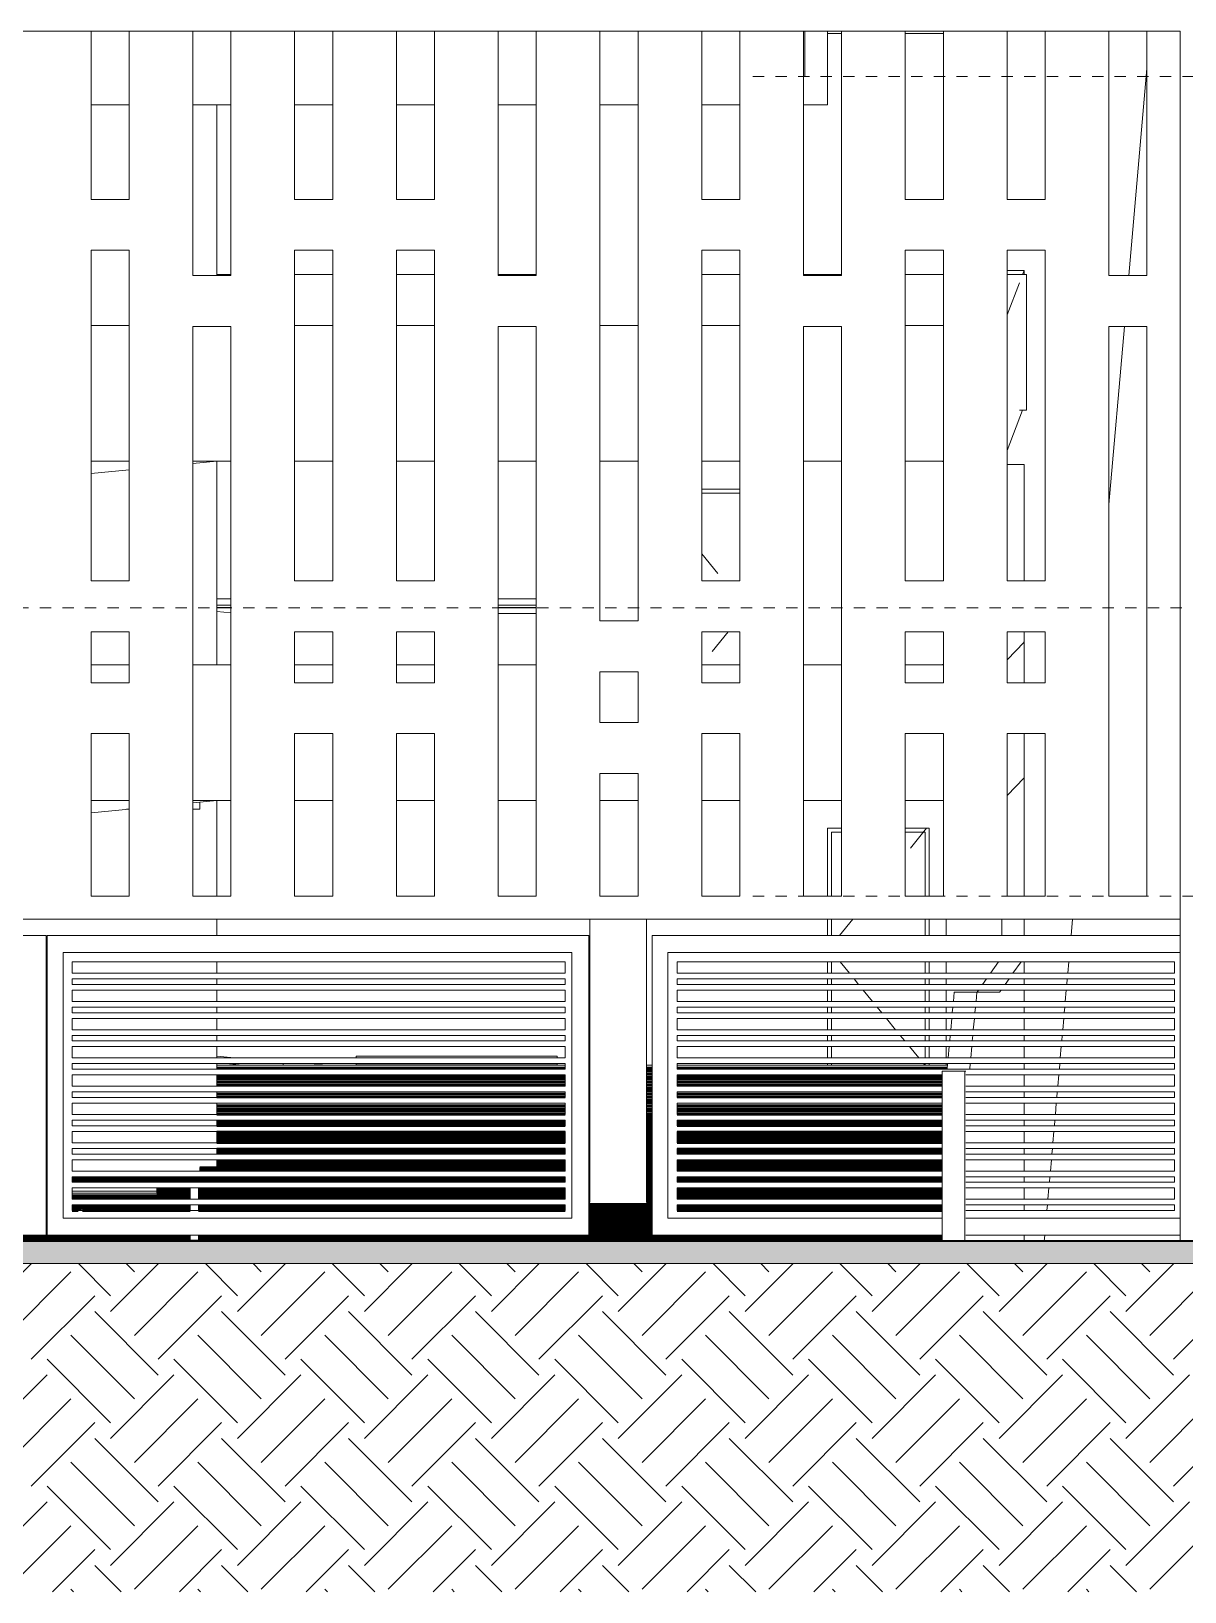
# Model space of a CAD drawing. Header units: metres. Extents: x -144 to 1000, y -717 to 29.
# Drawn here: x 4.57 to 14.77, y -662.78 to -648.98 of the extents above; entities that cross this region are included whole.
import ezdxf

# ---------------------------------------------------------------- set-up
doc = ezdxf.new("R2010")
doc.units = ezdxf.units.M
doc.linetypes.add('Punto 1 mm', pattern=[0.075, 0, -0.075])
doc.linetypes.add('Trazo', pattern=[0.45, 0.225, -0.225])
doc.layers.get('0').update_dxf_attribs({"color": 1})
for name, color, linetype, lineweight in [('A-DETL-GENF', 1, 'Continuous', 9), ('A-DETL-THIN', 1, 'Continuous', 9), ('A-DOOR-FRAM', 1, 'Continuous', 9), ('A-DOOR-HDLN', 1, 'Trazo', 20), ('A-FLOR', 2, 'Continuous', 9), ('A-FLOR-LEVL', 51, 'Continuous', 9), ('A-FLOR-PATT', 8, 'Continuous', 50), ('A-WALL', 4, 'Continuous', 9), ('C-PRKG', 2, 'Continuous', 9), ('S-COLS', 7, 'Continuous', 9)]:
    doc.layers.add(name, color=color, linetype=linetype, lineweight=lineweight)

# ---------------------------------------------------------------- blocks, each defined once
blk = doc.blocks.new('WEWE')
at = {"layer": 'A-DETL-GENF'}
blk.add_hatch(color=256, dxfattribs=at).paths.add_polyline_path([(-18.716, -659.882), (24.402, -659.882), (24.402, -659.682), (-18.716, -659.682)])
at = {"layer": 'A-DETL-GENF', "color": 252, "true_color": 0x959595}
for p, q in [((4.151, -660.306), (4.575, -659.882)), ((5.273, -660.166), (4.989, -659.882)), ((5.273, -660.306), (5.697, -659.882)), ((5.484, -659.955), (5.411, -659.882)), ((6.396, -660.166), (6.112, -659.882)), ((6.396, -660.306), (6.82, -659.882)), ((6.606, -659.955), (6.533, -659.882)), ((7.518, -660.166), (7.234, -659.882)), ((7.518, -660.306), (7.942, -659.882)), ((7.729, -659.955), (7.656, -659.882)), ((8.641, -660.166), (8.357, -659.882)), ((8.641, -660.306), (9.065, -659.882)), ((8.851, -659.955), (8.778, -659.882)), ((9.763, -660.166), (9.479, -659.882)), ((9.763, -660.306), (10.187, -659.882)), ((9.974, -659.955), (9.901, -659.882)), ((10.886, -660.166), (10.602, -659.882)), ((10.886, -660.306), (11.31, -659.882)), ((11.096, -659.955), (11.023, -659.882)), ((12.008, -660.166), (11.724, -659.882)), ((12.008, -660.306), (12.432, -659.882)), ((12.219, -659.955), (12.146, -659.882)), ((13.131, -660.166), (12.847, -659.882)), ((13.131, -660.306), (13.555, -659.882)), ((13.341, -659.955), (13.268, -659.882)), ((14.253, -660.166), (13.969, -659.882)), ((14.253, -660.306), (14.677, -659.882)), ((14.464, -659.955), (14.391, -659.882)), ((4.361, -660.517), (4.922, -659.956)), ((5.484, -660.517), (6.045, -659.956)), ((6.606, -660.517), (7.167, -659.956)), ((7.729, -660.517), (8.29, -659.956)), ((8.851, -660.517), (9.412, -659.956)), ((9.974, -660.517), (10.535, -659.956)), ((11.096, -660.517), (11.658, -659.956)), ((12.219, -660.517), (12.78, -659.956)), ((13.341, -660.517), (13.903, -659.956)), ((14.464, -660.517), (15.025, -659.956)), ((4.572, -660.727), (5.133, -660.166)), ((5.694, -660.727), (6.255, -660.166)), ((6.817, -660.727), (7.378, -660.166)), ((7.939, -660.727), (8.5, -660.166)), ((9.062, -660.727), (9.623, -660.166)), ((10.184, -660.727), (10.745, -660.166)), ((11.307, -660.727), (11.868, -660.166)), ((12.429, -660.727), (12.991, -660.166)), ((13.552, -660.727), (14.113, -660.166)), ((14.674, -660.727), (15.236, -660.166)), ((5.694, -660.868), (5.133, -660.306)), ((6.817, -660.868), (6.255, -660.306)), ((7.939, -660.868), (7.378, -660.306)), ((9.062, -660.868), (8.5, -660.306)), ((10.184, -660.868), (9.623, -660.306)), ((11.307, -660.868), (10.745, -660.306)), ((12.429, -660.868), (11.868, -660.306)), ((13.552, -660.868), (12.991, -660.306)), ((14.674, -660.868), (14.113, -660.306)), ((5.484, -661.078), (4.922, -660.516)), ((6.606, -661.078), (6.045, -660.516)), ((7.729, -661.078), (7.167, -660.516)), ((8.851, -661.078), (8.29, -660.516)), ((9.974, -661.078), (9.412, -660.516)), ((11.096, -661.078), (10.535, -660.516)), ((12.219, -661.078), (11.658, -660.516)), ((13.341, -661.078), (12.78, -660.516)), ((14.464, -661.078), (13.903, -660.516)), ((5.273, -661.289), (4.712, -660.727)), ((6.396, -661.289), (5.834, -660.727)), ((7.518, -661.289), (6.957, -660.727)), ((8.641, -661.289), (8.079, -660.727)), ((9.763, -661.289), (9.202, -660.727)), ((10.886, -661.289), (10.325, -660.727)), ((12.008, -661.289), (11.447, -660.727)), ((13.131, -661.289), (12.57, -660.727)), ((14.253, -661.289), (13.692, -660.727)), ((4.151, -661.429), (4.712, -660.867)), ((5.273, -661.429), (5.834, -660.867)), ((6.396, -661.429), (6.957, -660.867)), ((7.518, -661.429), (8.079, -660.867)), ((8.641, -661.429), (9.202, -660.867)), ((9.763, -661.429), (10.325, -660.867)), ((10.886, -661.429), (11.447, -660.867)), ((12.008, -661.429), (12.57, -660.867)), ((13.131, -661.429), (13.692, -660.867)), ((14.253, -661.429), (14.815, -660.867)), ((4.361, -661.64), (4.922, -661.078)), ((5.484, -661.64), (6.045, -661.078)), ((6.606, -661.64), (7.167, -661.078)), ((7.729, -661.64), (8.29, -661.078)), ((8.851, -661.64), (9.412, -661.078)), ((9.974, -661.64), (10.535, -661.078)), ((11.096, -661.64), (11.658, -661.078)), ((12.219, -661.64), (12.78, -661.078)), ((13.341, -661.64), (13.903, -661.078)), ((14.464, -661.64), (15.025, -661.078)), ((4.572, -661.85), (5.133, -661.288)), ((5.694, -661.85), (6.255, -661.288)), ((6.817, -661.85), (7.378, -661.288)), ((7.939, -661.85), (8.5, -661.288)), ((9.062, -661.85), (9.623, -661.288)), ((10.184, -661.85), (10.745, -661.288)), ((11.307, -661.85), (11.868, -661.288)), ((12.429, -661.85), (12.991, -661.288)), ((13.552, -661.85), (14.113, -661.288)), ((14.674, -661.85), (15.236, -661.288)), ((5.694, -661.99), (5.133, -661.429)), ((6.817, -661.99), (6.255, -661.429)), ((7.939, -661.99), (7.378, -661.429)), ((9.062, -661.99), (8.5, -661.429)), ((10.184, -661.99), (9.623, -661.429)), ((11.307, -661.99), (10.745, -661.429)), ((12.429, -661.99), (11.868, -661.429)), ((13.552, -661.99), (12.991, -661.429)), ((14.674, -661.99), (14.113, -661.429)), ((5.484, -662.2), (4.922, -661.639)), ((6.606, -662.2), (6.045, -661.639)), ((7.729, -662.2), (7.167, -661.639)), ((8.851, -662.2), (8.29, -661.639)), ((9.974, -662.2), (9.412, -661.639)), ((11.096, -662.2), (10.535, -661.639)), ((12.219, -662.2), (11.658, -661.639)), ((13.341, -662.2), (12.78, -661.639)), ((14.464, -662.2), (13.903, -661.639)), ((5.273, -662.411), (4.712, -661.85)), ((6.396, -662.411), (5.834, -661.85)), ((7.518, -662.411), (6.957, -661.85)), ((8.641, -662.411), (8.079, -661.85)), ((9.763, -662.411), (9.202, -661.85)), ((10.886, -662.411), (10.325, -661.85)), ((12.008, -662.411), (11.447, -661.85)), ((13.131, -662.411), (12.57, -661.85)), ((14.253, -662.411), (13.692, -661.85)), ((4.151, -662.551), (4.712, -661.99)), ((5.273, -662.551), (5.834, -661.99)), ((6.396, -662.551), (6.957, -661.99)), ((7.518, -662.551), (8.079, -661.99)), ((8.641, -662.551), (9.202, -661.99)), ((9.763, -662.551), (10.325, -661.99)), ((10.886, -662.551), (11.447, -661.99)), ((12.008, -662.551), (12.57, -661.99)), ((13.131, -662.551), (13.692, -661.99)), ((14.253, -662.551), (14.815, -661.99)), ((4.361, -662.762), (4.922, -662.201)), ((5.484, -662.762), (6.045, -662.201)), ((6.606, -662.762), (7.167, -662.201)), ((7.729, -662.762), (8.29, -662.201)), ((8.851, -662.762), (9.412, -662.201)), ((9.974, -662.762), (10.535, -662.201)), ((11.096, -662.762), (11.658, -662.201)), ((12.219, -662.762), (12.78, -662.201)), ((13.341, -662.762), (13.903, -662.201)), ((14.464, -662.762), (15.025, -662.201)), ((4.759, -662.784), (5.133, -662.411)), ((5.882, -662.784), (6.255, -662.411)), ((7.004, -662.784), (7.378, -662.411)), ((8.127, -662.784), (8.5, -662.411)), ((9.249, -662.784), (9.623, -662.411)), ((10.372, -662.784), (10.745, -662.411)), ((11.494, -662.784), (11.868, -662.411)), ((12.617, -662.784), (12.991, -662.411)), ((13.739, -662.784), (14.113, -662.411)), ((5.366, -662.784), (5.133, -662.551)), ((6.488, -662.784), (6.255, -662.551)), ((7.611, -662.784), (7.378, -662.551)), ((8.734, -662.784), (8.5, -662.551)), ((9.856, -662.784), (9.623, -662.551)), ((10.979, -662.784), (10.745, -662.551)), ((12.101, -662.784), (11.868, -662.551)), ((13.224, -662.784), (12.991, -662.551)), ((14.346, -662.784), (14.113, -662.551)), ((4.945, -662.784), (4.922, -662.761)), ((6.068, -662.784), (6.045, -662.761)), ((7.191, -662.784), (7.167, -662.761)), ((8.313, -662.784), (8.29, -662.761)), ((9.436, -662.784), (9.412, -662.761)), ((10.558, -662.784), (10.535, -662.761)), ((11.681, -662.784), (11.658, -662.761)), ((12.803, -662.784), (12.78, -662.761)), ((13.926, -662.784), (13.903, -662.761))]:
    blk.add_line(p, q, dxfattribs=at)
at = {"layer": 'A-DETL-THIN'}
for p, q in [((-18.716, -659.682), (24.402, -659.682)), ((24.402, -659.882), (-18.732, -659.882)), ((24.402, -659.882), (-18.716, -659.882))]:
    blk.add_line(p, q, dxfattribs=at)
at = {"layer": 'A-DOOR-FRAM'}
for p, q in [((10.838, -653.033), (10.501, -653.033)), ((10.501, -653.068), (10.838, -653.068)), ((11.738, -656.032), (11.613, -656.032)), ((11.613, -656.032), (11.613, -656.632)), ((12.513, -656.032), (12.301, -656.032)), ((12.513, -656.632), (12.513, -656.032)), ((11.648, -656.632), (11.648, -656.067)), ((11.648, -656.067), (11.738, -656.067)), ((12.301, -656.067), (12.478, -656.067)), ((12.478, -656.067), (12.478, -656.632)), ((11.613, -656.835), (11.613, -656.979)), ((11.648, -656.979), (11.648, -656.835)), ((12.478, -656.835), (12.478, -656.979)), ((12.513, -656.979), (12.513, -656.835)), ((11.613, -657.213), (11.613, -657.313)), ((11.648, -657.313), (11.648, -657.213)), ((12.478, -657.213), (12.478, -657.313)), ((12.513, -657.313), (12.513, -657.213)), ((11.613, -657.363), (11.613, -657.413)), ((11.648, -657.413), (11.648, -657.363)), ((12.478, -657.363), (12.478, -657.413)), ((12.513, -657.413), (12.513, -657.363)), ((11.613, -657.463), (11.613, -657.563)), ((11.648, -657.563), (11.648, -657.463)), ((12.478, -657.463), (12.478, -657.563)), ((12.513, -657.563), (12.513, -657.463)), ((11.613, -657.613), (11.613, -657.663)), ((11.648, -657.663), (11.648, -657.613)), ((12.478, -657.613), (12.478, -657.663)), ((12.513, -657.663), (12.513, -657.613)), ((11.613, -657.713), (11.613, -657.813)), ((11.648, -657.813), (11.648, -657.713)), ((12.478, -657.713), (12.478, -657.813)), ((12.513, -657.813), (12.513, -657.713)), ((11.613, -657.863), (11.613, -657.913)), ((11.613, -657.963), (11.613, -658.063)), ((11.648, -657.913), (11.648, -657.863)), ((11.648, -658.063), (11.648, -657.963)), ((12.478, -657.863), (12.478, -657.913)), ((12.478, -657.963), (12.478, -658.063)), ((12.513, -657.913), (12.513, -657.863)), ((12.513, -658.063), (12.513, -657.963)), ((11.613, -658.113), (11.613, -658.127)), ((11.648, -658.127), (11.648, -658.113)), ((12.478, -658.113), (12.478, -658.127)), ((12.513, -658.127), (12.513, -658.113))]:
    blk.add_line(p, q, dxfattribs=at)
at = {"layer": 'A-DOOR-HDLN'}
for p, q in [((10.501, -653.604), (10.695, -653.844)), ((10.735, -654.294), (10.501, -654.58)), ((12.488, -656.032), (12.301, -656.263)), ((11.837, -656.835), (11.721, -656.979)), ((11.725, -657.213), (11.807, -657.313)), ((11.848, -657.363), (11.889, -657.413)), ((11.93, -657.463), (12.012, -657.563)), ((12.053, -657.613), (12.094, -657.663)), ((12.135, -657.713), (12.216, -657.813)), ((12.257, -657.863), (12.298, -657.913)), ((12.339, -657.963), (12.421, -658.063)), ((12.462, -658.113), (12.474, -658.127))]:
    blk.add_line(p, q, dxfattribs=at)
at = {"layer": 'A-FLOR'}
for p, q in [((6.001, -652.806), (6.213, -652.785)), ((5.101, -652.895), (5.438, -652.862)), ((5.101, -655.895), (5.438, -655.862)), ((6.001, -655.806), (6.213, -655.785)), ((6.213, -658.127), (9.295, -658.127)), ((9.503, -658.127), (9.513, -658.127)), ((10.013, -658.127), (10.063, -658.127)), ((10.283, -658.127), (12.674, -658.127)), ((9.295, -658.562), (6.213, -658.562)), ((9.513, -658.562), (9.503, -658.562)), ((10.063, -658.562), (10.013, -658.562)), ((12.628, -658.562), (10.283, -658.562)), ((6.213, -659.032), (6.213, -659.063)), ((6.213, -659.113), (6.213, -659.163)), ((6.213, -659.213), (6.213, -659.313)), ((6.213, -659.363), (6.213, -659.413)), ((6.213, -659.629), (6.213, -659.682))]:
    blk.add_line(p, q, dxfattribs=at)
at = {"layer": 'A-FLOR', "lineweight": 35}
blk.add_line((24.402, -659.682), (-18.732, -659.682), dxfattribs=at)
at = {"layer": 'A-FLOR-LEVL', "color": 251, "linetype": 'Punto 1 mm', "true_color": 0x6c6c6c}
for p, q in [((10.953, -649.382), (21.26, -649.382)), ((-12.953, -654.082), (21.26, -654.082)), ((10.953, -656.632), (21.26, -656.632)), ((10.953, -659.682), (21.26, -659.682))]:
    blk.add_line(p, q, dxfattribs=at)
at = {"layer": 'A-FLOR-PATT', "color": 9, "true_color": 0xc0c0c0}
for p, q in [((6.213, -658.15), (9.295, -658.15)), ((6.213, -658.227), (9.295, -658.227)), ((9.503, -658.15), (9.513, -658.15)), ((9.503, -658.175), (9.513, -658.175)), ((9.503, -658.201), (9.513, -658.201)), ((9.503, -658.227), (9.513, -658.227)), ((10.013, -658.15), (10.063, -658.15)), ((10.013, -658.175), (10.063, -658.175)), ((10.013, -658.201), (10.063, -658.201)), ((10.013, -658.227), (10.063, -658.227)), ((10.283, -658.15), (12.672, -658.15)), ((10.283, -658.227), (12.628, -658.227)), ((6.213, -658.252), (9.295, -658.252)), ((6.213, -658.278), (9.295, -658.278)), ((6.213, -658.304), (9.295, -658.304)), ((6.213, -658.381), (9.295, -658.381)), ((9.503, -658.252), (9.513, -658.252)), ((9.503, -658.278), (9.513, -658.278)), ((9.503, -658.304), (9.513, -658.304)), ((9.503, -658.329), (9.513, -658.329)), ((9.503, -658.355), (9.513, -658.355)), ((9.503, -658.381), (9.513, -658.381)), ((10.013, -658.252), (10.063, -658.252)), ((10.013, -658.278), (10.063, -658.278)), ((10.013, -658.304), (10.063, -658.304)), ((10.013, -658.329), (10.063, -658.329)), ((10.013, -658.355), (10.063, -658.355)), ((10.013, -658.381), (10.063, -658.381)), ((10.283, -658.252), (12.628, -658.252)), ((10.283, -658.278), (12.628, -658.278)), ((10.283, -658.304), (12.628, -658.304)), ((10.283, -658.381), (12.628, -658.381)), ((6.213, -658.406), (9.295, -658.406)), ((6.213, -658.483), (9.295, -658.483)), ((6.213, -658.509), (9.295, -658.509)), ((9.503, -658.406), (9.513, -658.406)), ((9.503, -658.432), (9.513, -658.432)), ((9.503, -658.457), (9.513, -658.457)), ((9.503, -658.483), (9.513, -658.483)), ((9.503, -658.509), (9.513, -658.509)), ((10.013, -658.406), (10.063, -658.406)), ((10.013, -658.432), (10.063, -658.432)), ((10.013, -658.457), (10.063, -658.457)), ((10.013, -658.483), (10.063, -658.483)), ((10.013, -658.509), (10.063, -658.509)), ((10.283, -658.406), (12.628, -658.406)), ((10.283, -658.483), (12.628, -658.483)), ((10.283, -658.509), (12.628, -658.509)), ((6.213, -658.534), (9.295, -658.534)), ((6.213, -658.56), (9.295, -658.56)), ((6.213, -658.622), (9.295, -658.622)), ((6.213, -658.641), (9.295, -658.641)), ((9.503, -658.534), (9.513, -658.534)), ((9.503, -658.56), (9.513, -658.56)), ((9.503, -658.565), (9.513, -658.565)), ((9.503, -658.584), (9.513, -658.584)), ((9.503, -658.603), (9.513, -658.603)), ((9.503, -658.622), (9.513, -658.622)), ((9.503, -658.641), (9.513, -658.641)), ((10.013, -658.534), (10.063, -658.534)), ((10.013, -658.56), (10.063, -658.56)), ((10.013, -658.565), (10.063, -658.565)), ((10.013, -658.584), (10.063, -658.584)), ((10.013, -658.603), (10.063, -658.603)), ((10.013, -658.622), (10.063, -658.622)), ((10.013, -658.641), (10.063, -658.641)), ((10.283, -658.534), (12.628, -658.534)), ((10.283, -658.56), (12.628, -658.56)), ((10.283, -658.622), (12.628, -658.622)), ((10.283, -658.641), (12.628, -658.641)), ((6.213, -658.66), (9.295, -658.66)), ((6.213, -658.716), (9.295, -658.716)), ((6.213, -658.735), (9.295, -658.735)), ((6.213, -658.754), (9.295, -658.754)), ((6.213, -658.772), (9.295, -658.772)), ((6.213, -658.791), (9.295, -658.791)), ((9.503, -658.66), (9.513, -658.66)), ((9.503, -658.678), (9.513, -658.678)), ((9.503, -658.697), (9.513, -658.697)), ((9.503, -658.716), (9.513, -658.716)), ((9.503, -658.735), (9.513, -658.735)), ((9.503, -658.754), (9.513, -658.754)), ((9.503, -658.772), (9.513, -658.772)), ((9.503, -658.791), (9.513, -658.791)), ((10.013, -658.66), (10.063, -658.66)), ((10.013, -658.678), (10.063, -658.678)), ((10.013, -658.697), (10.063, -658.697)), ((10.013, -658.716), (10.063, -658.716)), ((10.013, -658.735), (10.063, -658.735)), ((10.013, -658.754), (10.063, -658.754)), ((10.013, -658.772), (10.063, -658.772)), ((10.013, -658.791), (10.063, -658.791)), ((10.283, -658.66), (12.628, -658.66)), ((10.283, -658.716), (12.628, -658.716)), ((10.283, -658.735), (12.628, -658.735)), ((10.283, -658.754), (12.628, -658.754)), ((10.283, -658.772), (12.628, -658.772)), ((10.283, -658.791), (12.628, -658.791)), ((6.213, -658.81), (9.295, -658.81)), ((6.213, -658.866), (9.295, -658.866)), ((6.213, -658.885), (9.295, -658.885)), ((6.213, -658.904), (9.295, -658.904)), ((9.503, -658.81), (9.513, -658.81)), ((9.503, -658.829), (9.513, -658.829)), ((9.503, -658.848), (9.513, -658.848)), ((9.503, -658.866), (9.513, -658.866)), ((9.503, -658.885), (9.513, -658.885)), ((9.503, -658.904), (9.513, -658.904)), ((9.503, -658.923), (9.513, -658.923)), ((10.013, -658.81), (10.063, -658.81)), ((10.013, -658.829), (10.063, -658.829)), ((10.013, -658.848), (10.063, -658.848)), ((10.013, -658.866), (10.063, -658.866)), ((10.013, -658.885), (10.063, -658.885)), ((10.013, -658.904), (10.063, -658.904)), ((10.013, -658.923), (10.063, -658.923)), ((10.283, -658.81), (12.628, -658.81)), ((10.283, -658.866), (12.628, -658.866)), ((10.283, -658.885), (12.628, -658.885)), ((10.283, -658.904), (12.628, -658.904)), ((6.063, -659.033), (6.213, -659.033)), ((6.063, -659.052), (6.213, -659.052)), ((6.213, -658.979), (9.295, -658.979)), ((6.213, -658.998), (9.295, -658.998)), ((6.213, -659.017), (9.295, -659.017)), ((6.213, -659.036), (9.295, -659.036)), ((6.213, -659.055), (9.295, -659.055)), ((9.503, -658.942), (9.513, -658.942)), ((9.503, -658.96), (9.513, -658.96)), ((9.503, -658.979), (9.513, -658.979)), ((9.503, -658.998), (9.513, -658.998)), ((9.503, -659.017), (9.513, -659.017)), ((9.503, -659.036), (9.513, -659.036)), ((9.503, -659.055), (9.513, -659.055)), ((10.013, -658.942), (10.063, -658.942)), ((10.013, -658.96), (10.063, -658.96)), ((10.013, -658.979), (10.063, -658.979)), ((10.013, -658.998), (10.063, -658.998)), ((10.013, -659.017), (10.063, -659.017)), ((10.013, -659.036), (10.063, -659.036)), ((10.013, -659.055), (10.063, -659.055)), ((10.283, -658.979), (12.628, -658.979)), ((10.283, -658.998), (12.628, -658.998)), ((10.283, -659.017), (12.628, -659.017)), ((10.283, -659.036), (12.628, -659.036)), ((10.283, -659.055), (12.628, -659.055)), ((4.703, -659.09), (4.713, -659.09)), ((4.703, -659.109), (4.713, -659.109)), ((4.703, -659.128), (4.713, -659.128)), ((4.703, -659.147), (4.713, -659.147)), ((4.703, -659.165), (4.713, -659.165)), ((4.933, -659.128), (6.213, -659.128)), ((4.933, -659.147), (6.213, -659.147)), ((6.213, -659.13), (9.295, -659.13)), ((6.213, -659.149), (9.295, -659.149)), ((9.503, -659.073), (9.513, -659.073)), ((9.503, -659.092), (9.513, -659.092)), ((9.503, -659.111), (9.513, -659.111)), ((9.503, -659.13), (9.513, -659.13)), ((9.503, -659.149), (9.513, -659.149)), ((9.503, -659.167), (9.513, -659.167)), ((9.503, -659.186), (9.513, -659.186)), ((9.503, -659.205), (9.513, -659.205)), ((10.013, -659.073), (10.063, -659.073)), ((10.013, -659.092), (10.063, -659.092)), ((10.013, -659.111), (10.063, -659.111)), ((10.013, -659.13), (10.063, -659.13)), ((10.013, -659.149), (10.063, -659.149)), ((10.013, -659.167), (10.063, -659.167)), ((10.013, -659.186), (10.063, -659.186)), ((10.013, -659.205), (10.063, -659.205)), ((10.283, -659.13), (12.628, -659.13)), ((10.283, -659.149), (12.628, -659.149)), ((4.703, -659.279), (4.713, -659.279)), ((4.703, -659.298), (4.713, -659.298)), ((4.703, -659.317), (4.713, -659.317)), ((4.703, -659.336), (4.713, -659.336)), ((4.933, -659.279), (5.978, -659.279)), ((4.933, -659.298), (5.978, -659.298)), ((5.682, -659.222), (5.978, -659.222)), ((5.682, -659.241), (5.978, -659.241)), ((5.682, -659.26), (5.978, -659.26)), ((6.052, -659.222), (6.213, -659.222)), ((6.052, -659.241), (6.213, -659.241)), ((6.052, -659.26), (6.213, -659.26)), ((6.052, -659.279), (6.213, -659.279)), ((6.052, -659.298), (6.213, -659.298)), ((6.213, -659.224), (9.295, -659.224)), ((6.213, -659.243), (9.295, -659.243)), ((6.213, -659.261), (9.295, -659.261)), ((6.213, -659.28), (9.295, -659.28)), ((6.213, -659.299), (9.295, -659.299)), ((9.503, -659.224), (9.513, -659.224)), ((9.503, -659.243), (9.513, -659.243)), ((9.503, -659.261), (9.513, -659.261)), ((9.503, -659.28), (9.513, -659.28)), ((9.503, -659.299), (9.513, -659.299)), ((9.503, -659.318), (9.513, -659.318)), ((9.503, -659.337), (9.513, -659.337)), ((10.013, -659.224), (10.063, -659.224)), ((10.013, -659.243), (10.063, -659.243)), ((10.013, -659.261), (10.063, -659.261)), ((10.013, -659.28), (10.063, -659.28)), ((10.013, -659.299), (10.063, -659.299)), ((10.013, -659.318), (10.063, -659.318)), ((10.013, -659.337), (10.063, -659.337)), ((10.283, -659.224), (12.628, -659.224)), ((10.283, -659.243), (12.628, -659.243)), ((10.283, -659.261), (12.628, -659.261)), ((10.283, -659.28), (12.628, -659.28)), ((10.283, -659.299), (12.628, -659.299)), ((4.703, -659.354), (4.713, -659.354)), ((4.703, -659.373), (4.713, -659.373)), ((4.703, -659.392), (4.713, -659.392)), ((4.703, -659.411), (4.713, -659.411)), ((4.703, -659.43), (4.713, -659.43)), ((4.703, -659.449), (4.713, -659.449)), ((4.703, -659.468), (4.713, -659.468)), ((4.933, -659.373), (5.978, -659.373)), ((4.933, -659.392), (5.978, -659.392)), ((4.933, -659.411), (4.988, -659.411)), ((5.025, -659.411), (5.978, -659.411)), ((6.052, -659.373), (6.213, -659.373)), ((6.052, -659.392), (6.213, -659.392)), ((6.052, -659.411), (6.213, -659.411)), ((6.213, -659.374), (9.295, -659.374)), ((6.213, -659.393), (9.295, -659.393)), ((6.213, -659.412), (9.295, -659.412)), ((9.503, -659.356), (10.063, -659.356)), ((9.503, -659.374), (10.063, -659.374)), ((9.503, -659.393), (10.063, -659.393)), ((9.503, -659.412), (10.063, -659.412)), ((9.503, -659.431), (10.063, -659.431)), ((9.503, -659.45), (10.063, -659.45)), ((9.503, -659.468), (10.063, -659.468)), ((10.283, -659.374), (12.628, -659.374)), ((10.283, -659.393), (12.628, -659.393)), ((10.283, -659.412), (12.628, -659.412)), ((4.703, -659.487), (4.713, -659.487)), ((4.703, -659.506), (4.713, -659.506)), ((4.703, -659.525), (4.713, -659.525)), ((4.703, -659.543), (4.713, -659.543)), ((4.703, -659.562), (4.713, -659.562)), ((4.703, -659.581), (4.713, -659.581)), ((4.703, -659.6), (4.713, -659.6)), ((4.703, -659.619), (4.713, -659.619)), ((9.503, -659.487), (10.063, -659.487)), ((9.503, -659.506), (10.063, -659.506)), ((9.503, -659.525), (10.063, -659.525)), ((9.503, -659.544), (10.063, -659.544)), ((9.503, -659.562), (10.063, -659.562)), ((9.503, -659.581), (10.063, -659.581)), ((9.503, -659.6), (10.063, -659.6)), ((9.503, -659.619), (10.063, -659.619)), ((3.552, -659.638), (5.978, -659.638)), ((3.552, -659.657), (5.978, -659.657)), ((3.552, -659.676), (5.978, -659.676)), ((6.052, -659.638), (6.213, -659.638)), ((6.052, -659.657), (6.213, -659.657)), ((6.052, -659.676), (6.213, -659.676)), ((6.213, -659.638), (12.628, -659.638)), ((6.213, -659.656), (12.628, -659.656)), ((6.213, -659.675), (12.628, -659.675))]:
    blk.add_line(p, q, dxfattribs=at)
at = {"layer": 'A-WALL'}
for p, q in [((-16.306, -648.982), (14.732, -648.982)), ((5.101, -650.469), (5.101, -648.982)), ((5.438, -648.982), (5.438, -650.469)), ((6.001, -651.144), (6.001, -648.982)), ((6.338, -648.982), (6.338, -651.144)), ((6.901, -650.469), (6.901, -648.982)), ((7.238, -648.982), (7.238, -650.469)), ((7.801, -650.469), (7.801, -648.982)), ((8.138, -648.982), (8.138, -650.469)), ((8.701, -651.144), (8.701, -648.982)), ((9.038, -648.982), (9.038, -651.144)), ((9.601, -654.197), (9.601, -648.982)), ((9.938, -648.982), (9.938, -654.197)), ((10.501, -650.469), (10.501, -648.982)), ((10.838, -648.982), (10.838, -650.469)), ((11.401, -651.144), (11.401, -648.982)), ((11.413, -649.382), (11.413, -648.982)), ((11.613, -649.632), (11.613, -648.982)), ((11.738, -648.982), (11.738, -651.144)), ((12.301, -650.469), (12.301, -648.982)), ((12.638, -648.982), (12.638, -650.469)), ((13.201, -650.469), (13.201, -648.982)), ((13.538, -648.982), (13.538, -650.469)), ((14.101, -651.144), (14.101, -648.982)), ((14.438, -648.982), (14.438, -651.144)), ((14.732, -648.982), (14.732, -659.682)), ((11.738, -649.002), (11.613, -649.002)), ((12.638, -649.002), (12.301, -649.002)), ((11.401, -649.382), (11.413, -649.382)), ((14.438, -649.311), (14.278, -651.144)), ((5.101, -649.632), (5.438, -649.632)), ((6.001, -649.632), (6.338, -649.632)), ((6.901, -649.632), (7.238, -649.632)), ((7.801, -649.632), (8.138, -649.632)), ((8.701, -649.632), (9.038, -649.632)), ((9.601, -649.632), (9.938, -649.632)), ((10.501, -649.632), (10.838, -649.632)), ((11.401, -649.632), (11.613, -649.632)), ((5.438, -650.469), (5.101, -650.469)), ((7.238, -650.469), (6.901, -650.469)), ((8.138, -650.469), (7.801, -650.469)), ((10.838, -650.469), (10.501, -650.469)), ((12.638, -650.469), (12.301, -650.469)), ((13.538, -650.469), (13.201, -650.469)), ((5.101, -653.844), (5.101, -650.919)), ((5.101, -650.919), (5.438, -650.919)), ((5.438, -650.919), (5.438, -653.844)), ((6.901, -653.844), (6.901, -650.919)), ((6.901, -650.919), (7.238, -650.919)), ((7.238, -650.919), (7.238, -653.844)), ((7.801, -653.844), (7.801, -650.919)), ((7.801, -650.919), (8.138, -650.919)), ((8.138, -650.919), (8.138, -653.844)), ((10.501, -653.844), (10.501, -650.919)), ((10.501, -650.919), (10.838, -650.919)), ((10.838, -650.919), (10.838, -653.844)), ((12.301, -653.844), (12.301, -650.919)), ((12.301, -650.919), (12.638, -650.919)), ((12.638, -650.919), (12.638, -653.844)), ((13.201, -653.844), (13.201, -650.919)), ((13.201, -650.919), (13.538, -650.919)), ((13.538, -650.919), (13.538, -653.844)), ((6.338, -651.144), (6.001, -651.144)), ((6.338, -651.133), (6.213, -651.133)), ((7.238, -651.133), (6.901, -651.133)), ((8.138, -651.133), (7.801, -651.133)), ((9.038, -651.133), (8.701, -651.133)), ((9.038, -651.144), (8.701, -651.144)), ((10.838, -651.133), (10.501, -651.133)), ((11.738, -651.133), (11.401, -651.133)), ((11.738, -651.144), (11.401, -651.144)), ((12.638, -651.133), (12.301, -651.133)), ((13.201, -651.098), (13.353, -651.098)), ((13.372, -651.133), (13.201, -651.133)), ((13.353, -651.098), (13.339, -651.133)), ((13.353, -651.133), (13.353, -651.098)), ((13.372, -652.333), (13.372, -651.133)), ((14.438, -651.144), (14.101, -651.144)), ((13.311, -651.207), (13.201, -651.49)), ((5.438, -651.585), (5.101, -651.585)), ((6.001, -656.632), (6.001, -651.594)), ((6.001, -651.594), (6.338, -651.594)), ((6.338, -651.594), (6.338, -656.632)), ((7.238, -651.585), (6.901, -651.585)), ((8.138, -651.585), (7.801, -651.585)), ((8.701, -656.632), (8.701, -651.594)), ((8.701, -651.594), (9.038, -651.594)), ((9.038, -651.594), (9.038, -656.632)), ((9.938, -651.585), (9.601, -651.585)), ((10.838, -651.585), (10.501, -651.585)), ((11.401, -656.632), (11.401, -651.594)), ((11.401, -651.594), (11.738, -651.594)), ((11.738, -651.594), (11.738, -656.632)), ((12.638, -651.585), (12.301, -651.585)), ((14.101, -656.632), (14.101, -651.594)), ((14.101, -651.594), (14.438, -651.594)), ((14.239, -651.594), (14.101, -653.167)), ((14.438, -651.594), (14.438, -656.632)), ((13.201, -652.69), (13.339, -652.333)), ((13.311, -652.333), (13.372, -652.333)), ((5.101, -652.785), (5.438, -652.785)), ((6.001, -652.785), (6.338, -652.785)), ((6.901, -652.785), (7.238, -652.785)), ((7.801, -652.785), (8.138, -652.785)), ((8.701, -652.785), (9.038, -652.785)), ((9.601, -652.785), (9.938, -652.785)), ((10.501, -652.785), (10.838, -652.785)), ((11.401, -652.785), (11.738, -652.785)), ((12.301, -652.785), (12.638, -652.785)), ((12.631, -652.787), (12.631, -652.785)), ((12.638, -652.787), (12.631, -652.787)), ((13.201, -652.814), (13.353, -652.814)), ((13.353, -652.814), (13.353, -653.844)), ((10.501, -653.033), (10.838, -653.033)), ((5.438, -653.844), (5.101, -653.844)), ((7.238, -653.844), (6.901, -653.844)), ((8.138, -653.844), (7.801, -653.844)), ((10.838, -653.844), (10.501, -653.844)), ((12.638, -653.844), (12.301, -653.844)), ((13.538, -653.844), (13.201, -653.844)), ((6.338, -654.126), (6.213, -654.114)), ((9.038, -654.133), (8.701, -654.133)), ((9.938, -654.197), (9.601, -654.197)), ((5.101, -654.744), (5.101, -654.294)), ((5.101, -654.294), (5.438, -654.294)), ((5.438, -654.294), (5.438, -654.744)), ((6.901, -654.744), (6.901, -654.294)), ((6.901, -654.294), (7.238, -654.294)), ((7.238, -654.294), (7.238, -654.744)), ((7.801, -654.744), (7.801, -654.294)), ((7.801, -654.294), (8.138, -654.294)), ((8.138, -654.294), (8.138, -654.744)), ((10.501, -654.744), (10.501, -654.294)), ((10.501, -654.294), (10.838, -654.294)), ((10.838, -654.294), (10.838, -654.744)), ((12.301, -654.744), (12.301, -654.294)), ((12.301, -654.294), (12.638, -654.294)), ((12.638, -654.294), (12.638, -654.744)), ((13.201, -654.744), (13.201, -654.294)), ((13.201, -654.294), (13.538, -654.294)), ((13.353, -654.294), (13.353, -654.386)), ((13.538, -654.294), (13.538, -654.744)), ((13.354, -654.385), (13.201, -654.542)), ((13.354, -654.385), (13.348, -654.385)), ((13.354, -654.744), (13.354, -654.385)), ((5.438, -654.585), (5.101, -654.585)), ((6.338, -654.585), (6.001, -654.585)), ((7.238, -654.585), (6.901, -654.585)), ((8.138, -654.585), (7.801, -654.585)), ((9.038, -654.585), (8.701, -654.585)), ((9.601, -655.097), (9.601, -654.647)), ((9.601, -654.647), (9.938, -654.647)), ((9.938, -654.647), (9.938, -655.097)), ((10.838, -654.585), (10.501, -654.585)), ((11.738, -654.585), (11.401, -654.585)), ((12.638, -654.585), (12.301, -654.585)), ((12.631, -654.585), (12.631, -654.583)), ((12.631, -654.583), (12.638, -654.583)), ((5.438, -654.744), (5.101, -654.744)), ((7.238, -654.744), (6.901, -654.744)), ((8.138, -654.744), (7.801, -654.744)), ((10.838, -654.744), (10.501, -654.744)), ((12.638, -654.744), (12.301, -654.744)), ((13.538, -654.744), (13.201, -654.744)), ((5.101, -656.632), (5.101, -655.194)), ((5.101, -655.194), (5.438, -655.194)), ((5.438, -655.194), (5.438, -656.632)), ((6.901, -656.632), (6.901, -655.194)), ((6.901, -655.194), (7.238, -655.194)), ((7.238, -655.194), (7.238, -656.632)), ((7.801, -656.632), (7.801, -655.194)), ((7.801, -655.194), (8.138, -655.194)), ((8.138, -655.194), (8.138, -656.632)), ((9.938, -655.097), (9.601, -655.097)), ((10.501, -656.632), (10.501, -655.194)), ((10.501, -655.194), (10.838, -655.194)), ((10.838, -655.194), (10.838, -656.632)), ((12.301, -656.632), (12.301, -655.194)), ((12.301, -655.194), (12.638, -655.194)), ((12.638, -655.194), (12.638, -656.632)), ((13.201, -656.632), (13.201, -655.194)), ((13.201, -655.194), (13.538, -655.194)), ((13.354, -655.585), (13.354, -655.194)), ((13.538, -655.194), (13.538, -656.632)), ((9.601, -656.632), (9.601, -655.547)), ((9.601, -655.547), (9.938, -655.547)), ((9.938, -655.547), (9.938, -656.632)), ((13.201, -655.742), (13.354, -655.585)), ((13.353, -655.586), (13.353, -656.632)), ((5.101, -655.785), (5.438, -655.785)), ((5.438, -655.864), (5.413, -655.864)), ((6.001, -655.785), (6.338, -655.785)), ((6.063, -655.864), (6.001, -655.864)), ((6.063, -655.864), (6.063, -655.8)), ((6.213, -655.785), (6.213, -656.632)), ((6.901, -655.785), (7.238, -655.785)), ((7.801, -655.785), (8.138, -655.785)), ((8.701, -655.785), (9.038, -655.785)), ((9.601, -655.785), (9.938, -655.785)), ((10.501, -655.785), (10.838, -655.785)), ((11.401, -655.785), (11.738, -655.785)), ((12.301, -655.785), (12.638, -655.785)), ((11.613, -656.632), (11.613, -656.032)), ((11.613, -656.032), (11.738, -656.032)), ((12.301, -656.032), (12.513, -656.032)), ((12.513, -656.632), (12.513, -656.032)), ((5.438, -656.632), (5.101, -656.632)), ((6.338, -656.632), (6.001, -656.632)), ((7.238, -656.632), (6.901, -656.632)), ((8.138, -656.632), (7.801, -656.632)), ((9.038, -656.632), (8.701, -656.632)), ((9.938, -656.632), (9.601, -656.632)), ((10.838, -656.632), (10.501, -656.632)), ((11.738, -656.632), (11.401, -656.632)), ((12.638, -656.632), (12.301, -656.632)), ((13.538, -656.632), (13.201, -656.632)), ((14.438, -656.632), (14.101, -656.632)), ((-0.587, -656.835), (14.732, -656.835)), ((6.213, -656.835), (6.213, -656.979)), ((11.613, -656.979), (11.613, -656.835)), ((12.513, -656.979), (12.513, -656.835)), ((12.663, -656.835), (12.663, -656.979)), ((13.154, -656.979), (13.154, -656.835)), ((13.353, -656.835), (13.353, -656.979)), ((13.78, -656.835), (13.767, -656.979)), ((4.703, -656.979), (-0.087, -656.979)), ((4.703, -659.629), (4.703, -656.979)), ((9.503, -656.979), (4.713, -656.979)), ((4.713, -656.979), (4.713, -659.629)), ((9.503, -659.629), (9.503, -656.979)), ((14.732, -656.979), (10.063, -656.979)), ((10.063, -656.979), (10.063, -659.629)), ((4.853, -659.479), (4.853, -657.129)), ((4.853, -657.129), (9.353, -657.129)), ((9.353, -657.129), (9.353, -659.479)), ((9.513, -657.128), (9.503, -657.128)), ((10.203, -659.479), (10.203, -657.129)), ((10.203, -657.129), (14.732, -657.129)), ((4.933, -657.213), (9.295, -657.213)), ((4.933, -657.313), (4.933, -657.213)), ((6.213, -657.213), (6.213, -657.313)), ((9.295, -657.213), (9.295, -657.313)), ((10.283, -657.213), (14.682, -657.213)), ((10.283, -657.313), (10.283, -657.213)), ((11.613, -657.313), (11.613, -657.213)), ((12.513, -657.313), (12.513, -657.213)), ((12.663, -657.213), (12.663, -657.313)), ((13.055, -657.313), (13.125, -657.213)), ((13.325, -657.213), (13.254, -657.313)), ((13.354, -657.313), (13.354, -657.213)), ((13.747, -657.213), (13.738, -657.313)), ((14.682, -657.213), (14.682, -657.313)), ((9.295, -657.313), (4.933, -657.313)), ((4.933, -657.363), (9.295, -657.363)), ((4.933, -657.413), (4.933, -657.363)), ((9.295, -657.413), (4.933, -657.413)), ((6.213, -657.363), (6.213, -657.413)), ((9.295, -657.363), (9.295, -657.413)), ((14.682, -657.313), (10.283, -657.313)), ((10.283, -657.363), (14.682, -657.363)), ((10.283, -657.413), (10.283, -657.363)), ((14.682, -657.413), (10.283, -657.413)), ((11.613, -657.413), (11.613, -657.363)), ((12.513, -657.413), (12.513, -657.363)), ((12.663, -657.363), (12.663, -657.413)), ((12.984, -657.413), (13.019, -657.363)), ((13.219, -657.363), (13.184, -657.413)), ((13.354, -657.413), (13.354, -657.363)), ((13.734, -657.363), (13.729, -657.413)), ((14.682, -657.363), (14.682, -657.413)), ((4.933, -657.463), (9.295, -657.463)), ((4.933, -657.563), (4.933, -657.463)), ((6.213, -657.463), (6.213, -657.563)), ((9.295, -657.463), (9.295, -657.563)), ((10.283, -657.463), (14.682, -657.463)), ((10.283, -657.563), (10.283, -657.463)), ((11.613, -657.563), (11.613, -657.463)), ((12.513, -657.563), (12.513, -657.463)), ((12.663, -657.463), (12.663, -657.563)), ((12.727, -657.563), (12.734, -657.482)), ((13.136, -657.482), (12.734, -657.482)), ((12.934, -657.482), (12.927, -657.563)), ((12.936, -657.482), (12.949, -657.463)), ((13.149, -657.463), (13.136, -657.482)), ((13.354, -657.563), (13.354, -657.463)), ((13.725, -657.463), (13.716, -657.563)), ((14.682, -657.463), (14.682, -657.563)), ((9.295, -657.563), (4.933, -657.563)), ((4.933, -657.613), (9.295, -657.613)), ((4.933, -657.663), (4.933, -657.613)), ((9.295, -657.663), (4.933, -657.663)), ((6.213, -657.613), (6.213, -657.663)), ((9.295, -657.613), (9.295, -657.663)), ((14.682, -657.563), (10.283, -657.563)), ((10.283, -657.613), (14.682, -657.613)), ((10.283, -657.663), (10.283, -657.613)), ((14.682, -657.663), (10.283, -657.663)), ((11.613, -657.663), (11.613, -657.613)), ((12.513, -657.663), (12.513, -657.613)), ((12.663, -657.613), (12.663, -657.663)), ((12.717, -657.663), (12.722, -657.613)), ((12.922, -657.613), (12.917, -657.663)), ((13.354, -657.663), (13.354, -657.613)), ((13.712, -657.613), (13.707, -657.663)), ((14.682, -657.613), (14.682, -657.663)), ((4.933, -657.713), (9.295, -657.713)), ((4.933, -657.813), (4.933, -657.713)), ((9.295, -657.813), (4.933, -657.813)), ((6.213, -657.713), (6.213, -657.813)), ((9.295, -657.713), (9.295, -657.813)), ((10.283, -657.713), (14.682, -657.713)), ((10.283, -657.813), (10.283, -657.713)), ((14.682, -657.813), (10.283, -657.813)), ((11.613, -657.813), (11.613, -657.713)), ((12.513, -657.813), (12.513, -657.713)), ((12.663, -657.713), (12.663, -657.813)), ((12.703, -657.813), (12.713, -657.713)), ((12.913, -657.713), (12.903, -657.813)), ((13.354, -657.813), (13.354, -657.713)), ((13.703, -657.713), (13.694, -657.813)), ((14.682, -657.713), (14.682, -657.813)), ((4.933, -657.863), (9.295, -657.863)), ((4.933, -657.913), (4.933, -657.863)), ((9.295, -657.913), (4.933, -657.913)), ((4.933, -657.963), (9.295, -657.963)), ((4.933, -658.063), (4.933, -657.963)), ((6.213, -657.863), (6.213, -657.913)), ((6.213, -657.963), (6.213, -658.063)), ((9.295, -657.863), (9.295, -657.913)), ((9.295, -657.963), (9.295, -658.063)), ((10.283, -657.863), (14.682, -657.863)), ((10.283, -657.913), (10.283, -657.863)), ((14.682, -657.913), (10.283, -657.913)), ((10.283, -657.963), (14.682, -657.963)), ((10.283, -658.063), (10.283, -657.963)), ((11.613, -657.913), (11.613, -657.863)), ((11.613, -658.063), (11.613, -657.963)), ((12.513, -657.913), (12.513, -657.863)), ((12.513, -658.063), (12.513, -657.963)), ((12.663, -657.863), (12.663, -657.913)), ((12.663, -657.963), (12.663, -658.063)), ((12.68, -658.063), (12.689, -657.963)), ((12.694, -657.913), (12.699, -657.863)), ((12.889, -657.963), (12.88, -658.063)), ((12.899, -657.863), (12.894, -657.913)), ((13.354, -657.913), (13.354, -657.863)), ((13.354, -658.063), (13.354, -657.963)), ((13.681, -657.963), (13.672, -658.063)), ((13.69, -657.863), (13.686, -657.913)), ((14.682, -657.863), (14.682, -657.913)), ((14.682, -657.963), (14.682, -658.063)), ((9.295, -658.063), (4.933, -658.063)), ((14.682, -658.063), (10.283, -658.063)), ((4.933, -658.113), (9.295, -658.113)), ((4.933, -658.163), (4.933, -658.113)), ((9.295, -658.163), (4.933, -658.163)), ((4.933, -658.213), (9.295, -658.213)), ((4.933, -658.313), (4.933, -658.213)), ((6.213, -658.113), (6.213, -658.163)), ((6.213, -658.213), (6.213, -658.313)), ((9.295, -658.113), (9.295, -658.163)), ((9.295, -658.213), (9.295, -658.313)), ((10.283, -658.113), (14.682, -658.113)), ((10.283, -658.163), (10.283, -658.113)), ((14.682, -658.163), (10.283, -658.163)), ((10.283, -658.213), (12.628, -658.213)), ((10.283, -658.313), (10.283, -658.213)), ((11.613, -658.127), (11.613, -658.113)), ((12.513, -658.127), (12.513, -658.113)), ((12.628, -659.682), (12.628, -658.181)), ((12.628, -658.181), (12.836, -658.181)), ((12.663, -658.113), (12.663, -658.127)), ((12.671, -658.163), (12.675, -658.113)), ((12.828, -658.181), (12.828, -659.682)), ((12.836, -658.213), (14.682, -658.213)), ((12.875, -658.113), (12.871, -658.163)), ((13.354, -658.163), (13.354, -658.113)), ((13.354, -658.313), (13.354, -658.213)), ((13.659, -658.213), (13.651, -658.313)), ((13.668, -658.113), (13.664, -658.163)), ((14.682, -658.113), (14.682, -658.163)), ((14.682, -658.213), (14.682, -658.313)), ((9.295, -658.313), (4.933, -658.313)), ((4.933, -658.363), (9.295, -658.363)), ((4.933, -658.413), (4.933, -658.363)), ((6.213, -658.363), (6.213, -658.413)), ((9.295, -658.363), (9.295, -658.413)), ((12.628, -658.313), (10.283, -658.313)), ((10.283, -658.363), (12.628, -658.363)), ((10.283, -658.413), (10.283, -658.363)), ((14.682, -658.313), (12.836, -658.313)), ((12.836, -658.363), (14.682, -658.363)), ((13.354, -658.413), (13.354, -658.363)), ((13.646, -658.363), (13.642, -658.413)), ((14.682, -658.363), (14.682, -658.413)), ((9.295, -658.413), (4.933, -658.413)), ((4.933, -658.463), (9.295, -658.463)), ((4.933, -658.563), (4.933, -658.463)), ((6.213, -658.463), (6.213, -658.563)), ((9.295, -658.463), (9.295, -658.563)), ((12.628, -658.413), (10.283, -658.413)), ((10.283, -658.463), (12.628, -658.463)), ((10.283, -658.563), (10.283, -658.463)), ((14.682, -658.413), (12.836, -658.413)), ((12.836, -658.463), (14.682, -658.463)), ((13.354, -658.563), (13.354, -658.463)), ((13.637, -658.463), (13.629, -658.563)), ((14.682, -658.463), (14.682, -658.563)), ((9.295, -658.563), (4.933, -658.563)), ((4.933, -658.613), (9.295, -658.613)), ((4.933, -658.663), (4.933, -658.613)), ((6.213, -658.613), (6.213, -658.663)), ((9.295, -658.613), (9.295, -658.663)), ((12.628, -658.563), (10.283, -658.563)), ((10.283, -658.613), (12.628, -658.613)), ((10.283, -658.663), (10.283, -658.613)), ((14.682, -658.563), (12.836, -658.563)), ((12.836, -658.613), (14.682, -658.613)), ((13.354, -658.663), (13.354, -658.613)), ((13.624, -658.613), (13.62, -658.663)), ((14.682, -658.613), (14.682, -658.663)), ((9.295, -658.663), (4.933, -658.663)), ((4.933, -658.713), (9.295, -658.713)), ((4.933, -658.813), (4.933, -658.713)), ((6.213, -658.713), (6.213, -658.813)), ((9.295, -658.713), (9.295, -658.813)), ((12.628, -658.663), (10.283, -658.663)), ((10.283, -658.713), (12.628, -658.713)), ((10.283, -658.813), (10.283, -658.713)), ((14.682, -658.663), (12.836, -658.663)), ((12.836, -658.713), (14.682, -658.713)), ((13.354, -658.813), (13.354, -658.713)), ((13.616, -658.713), (13.607, -658.813)), ((14.682, -658.713), (14.682, -658.813)), ((9.295, -658.813), (4.933, -658.813)), ((4.933, -658.863), (9.295, -658.863)), ((4.933, -658.913), (4.933, -658.863)), ((9.295, -658.913), (4.933, -658.913)), ((6.213, -658.863), (6.213, -658.913)), ((9.295, -658.863), (9.295, -658.913)), ((12.628, -658.813), (10.283, -658.813)), ((10.283, -658.863), (12.628, -658.863)), ((10.283, -658.913), (10.283, -658.863)), ((12.628, -658.913), (10.283, -658.913)), ((14.682, -658.813), (12.836, -658.813)), ((12.836, -658.863), (14.682, -658.863)), ((14.682, -658.913), (12.836, -658.913)), ((13.354, -658.913), (13.354, -658.863)), ((13.602, -658.863), (13.598, -658.913)), ((14.682, -658.863), (14.682, -658.913)), ((4.933, -658.963), (9.295, -658.963)), ((4.933, -659.063), (4.933, -658.963)), ((9.295, -659.063), (4.933, -659.063)), ((6.213, -659.032), (6.063, -659.032)), ((6.063, -659.063), (6.063, -659.032)), ((6.213, -658.963), (6.213, -659.032)), ((9.295, -658.963), (9.295, -659.063)), ((10.283, -658.963), (12.628, -658.963)), ((10.283, -659.063), (10.283, -658.963)), ((12.628, -659.063), (10.283, -659.063)), ((12.836, -658.963), (14.682, -658.963)), ((14.682, -659.063), (12.836, -659.063)), ((13.354, -659.063), (13.354, -658.963)), ((13.594, -658.963), (13.585, -659.063)), ((14.682, -658.963), (14.682, -659.063)), ((4.933, -659.113), (9.295, -659.113)), ((4.933, -659.163), (4.933, -659.113)), ((9.295, -659.163), (4.933, -659.163)), ((9.295, -659.113), (9.295, -659.163)), ((10.283, -659.113), (12.628, -659.113)), ((10.283, -659.163), (10.283, -659.113)), ((12.628, -659.163), (10.283, -659.163)), ((12.836, -659.113), (14.682, -659.113)), ((14.682, -659.163), (12.836, -659.163)), ((13.354, -659.163), (13.354, -659.113)), ((13.581, -659.113), (13.576, -659.163)), ((14.682, -659.113), (14.682, -659.163)), ((4.933, -659.213), (9.295, -659.213)), ((4.933, -659.313), (4.933, -659.213)), ((9.295, -659.313), (4.933, -659.313)), ((9.295, -659.213), (9.295, -659.313)), ((10.283, -659.213), (12.628, -659.213)), ((10.283, -659.313), (10.283, -659.213)), ((12.628, -659.313), (10.283, -659.313)), ((12.836, -659.213), (14.682, -659.213)), ((14.682, -659.313), (12.836, -659.313)), ((13.354, -659.313), (13.354, -659.213)), ((13.572, -659.213), (13.563, -659.313)), ((14.682, -659.213), (14.682, -659.313)), ((9.353, -659.479), (4.853, -659.479)), ((4.933, -659.363), (9.295, -659.363)), ((4.933, -659.413), (4.933, -659.363)), ((9.295, -659.413), (4.933, -659.413)), ((9.295, -659.363), (9.295, -659.413)), ((12.628, -659.479), (10.203, -659.479)), ((10.283, -659.363), (12.628, -659.363)), ((10.283, -659.413), (10.283, -659.363)), ((12.628, -659.413), (10.283, -659.413)), ((12.836, -659.363), (14.682, -659.363)), ((14.682, -659.413), (12.836, -659.413)), ((14.732, -659.479), (12.836, -659.479)), ((13.354, -659.413), (13.354, -659.363)), ((13.559, -659.363), (13.554, -659.413)), ((14.682, -659.363), (14.682, -659.413)), ((-0.087, -659.629), (4.703, -659.629)), ((4.713, -659.629), (9.503, -659.629)), ((10.063, -659.629), (12.628, -659.629)), ((12.836, -659.629), (14.732, -659.629)), ((13.354, -659.682), (13.354, -659.629)), ((13.535, -659.629), (13.531, -659.682))]:
    blk.add_line(p, q, dxfattribs=at)
at = {"layer": 'C-PRKG'}
for p, q in [((6.338, -654.002), (6.213, -654.002)), ((6.338, -654.059), (6.213, -654.059)), ((6.338, -654.079), (6.213, -654.079)), ((9.038, -654.002), (8.701, -654.002)), ((9.038, -654.059), (8.701, -654.059)), ((9.038, -654.079), (8.701, -654.079)), ((6.367, -658.063), (6.213, -658.047)), ((7.444, -658.063), (7.444, -658.048)), ((9.224, -658.048), (7.444, -658.048)), ((9.224, -658.048), (9.224, -658.063)), ((6.238, -658.127), (6.213, -658.124)), ((6.441, -658.127), (6.297, -658.113)), ((6.801, -658.113), (6.8, -658.127)), ((7.148, -658.124), (7.074, -658.124)), ((7.074, -658.124), (7.074, -658.127)), ((7.148, -658.127), (7.148, -658.124)), ((7.444, -658.124), (7.444, -658.113)), ((8.093, -658.124), (7.444, -658.124)), ((8.093, -658.123), (8.093, -658.127)), ((8.533, -658.123), (8.093, -658.123)), ((8.533, -658.127), (8.533, -658.123)), ((9.224, -658.124), (8.533, -658.124)), ((9.224, -658.113), (9.224, -658.124)), ((4.713, -659.171), (4.703, -659.171)), ((4.713, -659.18), (4.703, -659.18)), ((4.713, -659.24), (4.703, -659.24)), ((4.713, -659.26), (4.703, -659.26)), ((5.682, -659.24), (4.933, -659.24)), ((5.682, -659.26), (4.933, -659.26)), ((5.682, -659.213), (5.682, -659.24)), ((5.682, -659.24), (5.682, -659.26)), ((5.978, -659.213), (5.978, -659.313)), ((6.052, -659.213), (6.052, -659.313)), ((5.978, -659.363), (5.978, -659.413)), ((6.052, -659.363), (6.052, -659.413)), ((5.978, -659.629), (5.978, -659.675)), ((6.052, -659.675), (5.978, -659.675)), ((5.978, -659.675), (5.978, -659.678)), ((5.978, -659.678), (6.052, -659.678)), ((6.052, -659.629), (6.052, -659.675)), ((6.052, -659.678), (6.052, -659.675))]:
    blk.add_line(p, q, dxfattribs=at)
at = {"layer": 'C-PRKG', "lineweight": 15}
for p, q in [((6.213, -654.082), (6.338, -654.082)), ((9.038, -654.082), (8.701, -654.082))]:
    blk.add_line(p, q, dxfattribs=at)
at = {"layer": 'C-PRKG'}
for centre, major_axis, start_param, end_param in [((4.813, -659.417), (0.22, 0), 2.043749, 2.097545), ((4.813, -659.417), (0.21, 0), 2.070636, 2.124547), ((4.813, -659.422), (0.21, 0), 2.070636, 2.124547), ((4.813, -659.417), (0.21, 0), 4.158639, 4.212549), ((4.813, -659.417), (0.22, 0), 4.185641, 4.239436), ((4.813, -659.422), (0.22, 0), 4.185641, 4.239436), ((4.813, -659.417), (0.22, 0), 0.224399, 0.991262), ((4.813, -659.417), (0.21, 0), 0.241661, 0.963691), ((4.813, -659.422), (0.21, 0), 0.483322, 0.963691)]:
    blk.add_ellipse(centre, major_axis=major_axis, ratio=0.100795, start_param=start_param, end_param=end_param, dxfattribs=at)
at = {"layer": 'S-COLS'}
for p, q in [((6.213, -651.144), (6.213, -649.632)), ((6.213, -654.585), (6.213, -652.785)), ((6.213, -656.632), (6.213, -655.785)), ((6.213, -656.979), (6.213, -656.835)), ((9.513, -659.338), (9.513, -656.835)), ((10.013, -659.338), (10.013, -656.835)), ((10.013, -658.562), (10.013, -656.835)), ((6.213, -657.313), (6.213, -657.213)), ((6.213, -657.413), (6.213, -657.363)), ((6.213, -657.563), (6.213, -657.463)), ((6.213, -657.663), (6.213, -657.613)), ((6.213, -657.813), (6.213, -657.713)), ((6.213, -657.913), (6.213, -657.863)), ((6.213, -658.063), (6.213, -657.963)), ((6.213, -658.163), (6.213, -658.113)), ((6.213, -658.313), (6.213, -658.213)), ((6.213, -658.413), (6.213, -658.363)), ((6.213, -658.562), (6.213, -658.463))]:
    blk.add_line(p, q, dxfattribs=at)

msp = doc.modelspace()

# ---------------------------------------------------------------- block references
at = {"color": 3}
msp.add_blockref('WEWE', (0, 0), dxfattribs=at)

doc.saveas('drawing.dxf')
